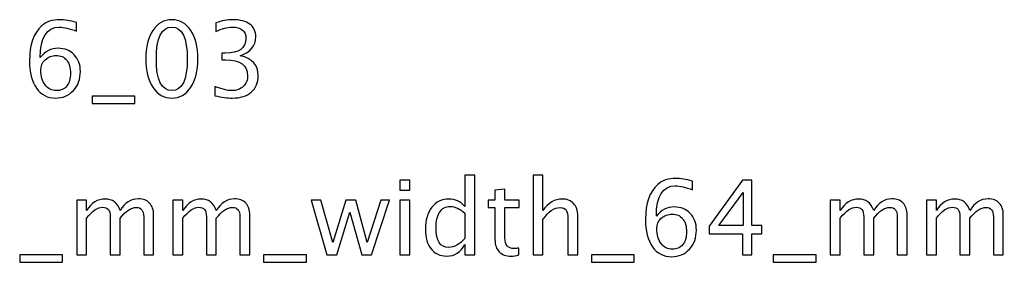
# Model space of a CAD drawing. Header units: centimetres. Extents: x -67 to 67, y -62 to 59.
# Drawn here: x 5.34 to 25.56, y -35.39 to -30.42 of the extents above; entities that cross this region are included whole.
import ezdxf

# ---------------------------------------------------------------- set-up
doc = ezdxf.new("R2010")
doc.units = ezdxf.units.CM
doc.header["$MEASUREMENT"] = 0
doc.layers.add('Layer 1', color=7, linetype='Continuous')

msp = doc.modelspace()

# ---------------------------------------------------------------- linework, layer by layer
at = {"layer": 'Layer 1'}
for points, knots in [([(5.76775, -31.19236), (5.86511, -31.06642), (5.98753, -31.00328), (6.13499, -31.00328), (6.13499, -31.00328), (6.26869, -31.00328), (6.37805, -31.04737), (6.46343, -31.13592), (6.46343, -31.13592), (6.54845, -31.22447), (6.59113, -31.33806), (6.59113, -31.4767), (6.59113, -31.4767), (6.59113, -31.63581), (6.54351, -31.76669), (6.4479, -31.86935), (6.4479, -31.86935), (6.3523, -31.972), (6.23095, -32.02351), (6.08313, -32.02351), (6.08313, -32.02351), (5.91521, -32.02351), (5.78327, -31.95542), (5.68837, -31.8196), (5.68837, -31.8196), (5.59312, -31.68343), (5.5455, -31.49505), (5.5455, -31.25481), (5.5455, -31.25481), (5.5455, -30.93096), (5.62875, -30.69354), (5.79491, -30.54184), (5.79491, -30.54184), (5.88522, -30.45859), (6.01011, -30.41696), (6.16921, -30.41696), (6.16921, -30.41696), (6.26164, -30.41696), (6.37629, -30.43601), (6.51282, -30.47411), (6.51282, -30.47411), (6.51282, -30.47411), (6.51282, -30.65191), (6.51282, -30.65191), (6.51282, -30.65191), (6.36853, -30.59687), (6.25, -30.56936), (6.15686, -30.56936), (6.15686, -30.56936), (5.89757, -30.56936), (5.76775, -30.77714), (5.76775, -31.19236)], [0, 0, 0, 0, 0.07142857, 0.07142857, 0.07142857, 0.07142857, 0.14285714, 0.14285714, 0.14285714, 0.14285714, 0.21428571, 0.21428571, 0.21428571, 0.21428571, 0.28571429, 0.28571429, 0.28571429, 0.28571429, 0.35714286, 0.35714286, 0.35714286, 0.35714286, 0.42857143, 0.42857143, 0.42857143, 0.42857143, 0.5, 0.5, 0.5, 0.5, 0.57142857, 0.57142857, 0.57142857, 0.57142857, 0.64285714, 0.64285714, 0.64285714, 0.64285714, 0.71428571, 0.71428571, 0.71428571, 0.71428571, 0.78571429, 0.78571429, 0.78571429, 0.78571429, 0.85714286, 0.85714286, 0.85714286, 0.85714286, 1, 1, 1, 1]), ([(8.46933, -32.02351), (8.30881, -32.02351), (8.17934, -31.94978), (8.08127, -31.80267), (8.08127, -31.80267), (7.98285, -31.65556), (7.93381, -31.46153), (7.93381, -31.22023), (7.93381, -31.22023), (7.93381, -30.97893), (7.98285, -30.78491), (8.08127, -30.6378), (8.08127, -30.6378), (8.17934, -30.49069), (8.30881, -30.41696), (8.46933, -30.41696), (8.46933, -30.41696), (8.63055, -30.41696), (8.76002, -30.49034), (8.85809, -30.63709), (8.85809, -30.63709), (8.95581, -30.78385), (9.00485, -30.97823), (9.00485, -31.22023), (9.00485, -31.22023), (9.00485, -31.46153), (8.95581, -31.65556), (8.85809, -31.80267), (8.85809, -31.80267), (8.76002, -31.94978), (8.63055, -32.02351), (8.46933, -32.02351)], [0, 0, 0, 0, 0.11111111, 0.11111111, 0.11111111, 0.11111111, 0.22222222, 0.22222222, 0.22222222, 0.22222222, 0.33333333, 0.33333333, 0.33333333, 0.33333333, 0.44444444, 0.44444444, 0.44444444, 0.44444444, 0.55555556, 0.55555556, 0.55555556, 0.55555556, 0.66666667, 0.66666667, 0.66666667, 0.66666667, 0.77777778, 0.77777778, 0.77777778, 0.77777778, 1, 1, 1, 1]), ([(9.3548, -31.97483), (9.3548, -31.97483), (9.3548, -31.78433), (9.3548, -31.78433), (9.3548, -31.78433), (9.50015, -31.84218), (9.61409, -31.87111), (9.6977, -31.87111), (9.6977, -31.87111), (9.79613, -31.87111), (9.8755, -31.84289), (9.93653, -31.78609), (9.93653, -31.78609), (9.99756, -31.72929), (10.0279, -31.65521), (10.0279, -31.56419), (10.0279, -31.56419), (10.0279, -31.34829), (9.87762, -31.24034), (9.57705, -31.24034), (9.57705, -31.24034), (9.57705, -31.24034), (9.49662, -31.24034), (9.49662, -31.24034), (9.49662, -31.24034), (9.49662, -31.24034), (9.49662, -31.10382), (9.49662, -31.10382), (9.49662, -31.10382), (9.49662, -31.10382), (9.56788, -31.10276), (9.56788, -31.10276), (9.56788, -31.10276), (9.85045, -31.10276), (9.99192, -31.00328), (9.99192, -30.80396), (9.99192, -30.80396), (9.99192, -30.64767), (9.89808, -30.56936), (9.71075, -30.56936), (9.71075, -30.56936), (9.61021, -30.56936), (9.49873, -30.59829), (9.37597, -30.65614), (9.37597, -30.65614), (9.37597, -30.65614), (9.37597, -30.47834), (9.37597, -30.47834), (9.37597, -30.47834), (9.49626, -30.43742), (9.61233, -30.41696), (9.72381, -30.41696), (9.72381, -30.41696), (9.8755, -30.41696), (9.99227, -30.4473), (10.07341, -30.50797), (10.07341, -30.50797), (10.15455, -30.5683), (10.19512, -30.65614), (10.19512, -30.77115), (10.19512, -30.77115), (10.19512, -30.95071), (10.08893, -31.07877), (9.87621, -31.15497), (9.87621, -31.15497), (10.1228, -31.21247), (10.24592, -31.34759), (10.24592, -31.56102), (10.24592, -31.56102), (10.24592, -31.70495), (10.19829, -31.81819), (10.1034, -31.90039), (10.1034, -31.90039), (10.0085, -31.98259), (9.87797, -32.02351), (9.71216, -32.02351), (9.71216, -32.02351), (9.61762, -32.02351), (9.49873, -32.00728), (9.3548, -31.97483)], [0, 0, 0, 0, 0.04761905, 0.04761905, 0.04761905, 0.04761905, 0.0952381, 0.0952381, 0.0952381, 0.0952381, 0.14285714, 0.14285714, 0.14285714, 0.14285714, 0.19047619, 0.19047619, 0.19047619, 0.19047619, 0.23809524, 0.23809524, 0.23809524, 0.23809524, 0.28571429, 0.28571429, 0.28571429, 0.28571429, 0.33333333, 0.33333333, 0.33333333, 0.33333333, 0.38095238, 0.38095238, 0.38095238, 0.38095238, 0.42857143, 0.42857143, 0.42857143, 0.42857143, 0.47619048, 0.47619048, 0.47619048, 0.47619048, 0.52380952, 0.52380952, 0.52380952, 0.52380952, 0.57142857, 0.57142857, 0.57142857, 0.57142857, 0.61904762, 0.61904762, 0.61904762, 0.61904762, 0.66666667, 0.66666667, 0.66666667, 0.66666667, 0.71428571, 0.71428571, 0.71428571, 0.71428571, 0.76190476, 0.76190476, 0.76190476, 0.76190476, 0.80952381, 0.80952381, 0.80952381, 0.80952381, 0.85714286, 0.85714286, 0.85714286, 0.85714286, 0.9047619, 0.9047619, 0.9047619, 0.9047619, 1, 1, 1, 1]), ([(8.46897, -31.87111), (8.68099, -31.87111), (8.78683, -31.65415), (8.78683, -31.22023), (8.78683, -31.22023), (8.78683, -30.78632), (8.68099, -30.56936), (8.46897, -30.56936), (8.46897, -30.56936), (8.25766, -30.56936), (8.15183, -30.78632), (8.15183, -31.22023), (8.15183, -31.22023), (8.15183, -31.65415), (8.25766, -31.87111), (8.46897, -31.87111)], [0, 0, 0, 0, 0.2, 0.2, 0.2, 0.2, 0.4, 0.4, 0.4, 0.4, 0.6, 0.6, 0.6, 0.6, 1, 1, 1, 1]), ([(6.38793, -31.51692), (6.38793, -31.40368), (6.36183, -31.31407), (6.30926, -31.2481), (6.30926, -31.2481), (6.2567, -31.18213), (6.18473, -31.14933), (6.09336, -31.14933), (6.09336, -31.14933), (6.00623, -31.14933), (5.93179, -31.17825), (5.8697, -31.23646), (5.8697, -31.23646), (5.80726, -31.29432), (5.77621, -31.36417), (5.77621, -31.44566), (5.77621, -31.44566), (5.77621, -31.57407), (5.80585, -31.67708), (5.86476, -31.75469), (5.86476, -31.75469), (5.92403, -31.8323), (6.00234, -31.87111), (6.09971, -31.87111), (6.09971, -31.87111), (6.18826, -31.87111), (6.25846, -31.83936), (6.31032, -31.77586), (6.31032, -31.77586), (6.36218, -31.71236), (6.38793, -31.62593), (6.38793, -31.51692)], [0, 0, 0, 0, 0.11111111, 0.11111111, 0.11111111, 0.11111111, 0.22222222, 0.22222222, 0.22222222, 0.22222222, 0.33333333, 0.33333333, 0.33333333, 0.33333333, 0.44444444, 0.44444444, 0.44444444, 0.44444444, 0.55555556, 0.55555556, 0.55555556, 0.55555556, 0.66666667, 0.66666667, 0.66666667, 0.66666667, 0.77777778, 0.77777778, 0.77777778, 0.77777778, 1, 1, 1, 1]), ([(6.83102, -32.13781), (6.83102, -32.13781), (6.83102, -31.98541), (6.83102, -31.98541), (6.83102, -31.98541), (6.83102, -31.98541), (7.71155, -31.98541), (7.71155, -31.98541), (7.71155, -31.98541), (7.71155, -31.98541), (7.71155, -32.13781), (7.71155, -32.13781), (7.71155, -32.13781), (7.71155, -32.13781), (6.83102, -32.13781), (6.83102, -32.13781)], [0, 0, 0, 0, 0.2, 0.2, 0.2, 0.2, 0.4, 0.4, 0.4, 0.4, 0.6, 0.6, 0.6, 0.6, 1, 1, 1, 1]), ([(13.15774, -33.91087), (13.15774, -33.91087), (13.15774, -33.70767), (13.15774, -33.70767), (13.15774, -33.70767), (13.15774, -33.70767), (13.36094, -33.70767), (13.36094, -33.70767), (13.36094, -33.70767), (13.36094, -33.70767), (13.36094, -33.91087), (13.36094, -33.91087), (13.36094, -33.91087), (13.36094, -33.91087), (13.15774, -33.91087), (13.15774, -33.91087)], [0, 0, 0, 0, 0.2, 0.2, 0.2, 0.2, 0.4, 0.4, 0.4, 0.4, 0.6, 0.6, 0.6, 0.6, 1, 1, 1, 1]), ([(14.49124, -35.23802), (14.49124, -35.23802), (14.49124, -35.02741), (14.49124, -35.02741), (14.49124, -35.02741), (14.40834, -35.18475), (14.28346, -35.26342), (14.11659, -35.26342), (14.11659, -35.26342), (13.98113, -35.26342), (13.87459, -35.21438), (13.79698, -35.11596), (13.79698, -35.11596), (13.71937, -35.01753), (13.68056, -34.88312), (13.68056, -34.71273), (13.68056, -34.71273), (13.68056, -34.52647), (13.72466, -34.37654), (13.8125, -34.26294), (13.8125, -34.26294), (13.90069, -34.1497), (14.01641, -34.0929), (14.15999, -34.0929), (14.15999, -34.0929), (14.29298, -34.0929), (14.40376, -34.1437), (14.49124, -34.24565), (14.49124, -34.24565), (14.49124, -34.24565), (14.49124, -33.60607), (14.49124, -33.60607), (14.49124, -33.60607), (14.49124, -33.60607), (14.69445, -33.60607), (14.69445, -33.60607), (14.69445, -33.60607), (14.69445, -33.60607), (14.69445, -35.23802), (14.69445, -35.23802), (14.69445, -35.23802), (14.69445, -35.23802), (14.49124, -35.23802), (14.49124, -35.23802)], [0, 0, 0, 0, 0.08333333, 0.08333333, 0.08333333, 0.08333333, 0.16666667, 0.16666667, 0.16666667, 0.16666667, 0.25, 0.25, 0.25, 0.25, 0.33333333, 0.33333333, 0.33333333, 0.33333333, 0.41666667, 0.41666667, 0.41666667, 0.41666667, 0.5, 0.5, 0.5, 0.5, 0.58333333, 0.58333333, 0.58333333, 0.58333333, 0.66666667, 0.66666667, 0.66666667, 0.66666667, 0.75, 0.75, 0.75, 0.75, 0.83333333, 0.83333333, 0.83333333, 0.83333333, 1, 1, 1, 1]), ([(15.89318, -35.23802), (15.89318, -35.23802), (15.89318, -33.60607), (15.89318, -33.60607), (15.89318, -33.60607), (15.89318, -33.60607), (16.09638, -33.60607), (16.09638, -33.60607), (16.09638, -33.60607), (16.09638, -33.60607), (16.09638, -34.3282), (16.09638, -34.3282), (16.09638, -34.3282), (16.20398, -34.17122), (16.33592, -34.0929), (16.49185, -34.0929), (16.49185, -34.0929), (16.58992, -34.0929), (16.66788, -34.12359), (16.72538, -34.18533), (16.72538, -34.18533), (16.78289, -34.24671), (16.81182, -34.32962), (16.81182, -34.43333), (16.81182, -34.43333), (16.81182, -34.43333), (16.81182, -35.23802), (16.81182, -35.23802), (16.81182, -35.23802), (16.81182, -35.23802), (16.60861, -35.23802), (16.60861, -35.23802), (16.60861, -35.23802), (16.60861, -35.23802), (16.60861, -34.49965), (16.60861, -34.49965), (16.60861, -34.49965), (16.60861, -34.4164), (16.59627, -34.35713), (16.57193, -34.32185), (16.57193, -34.32185), (16.54723, -34.28622), (16.50666, -34.26859), (16.44986, -34.26859), (16.44986, -34.26859), (16.32498, -34.26859), (16.20715, -34.35008), (16.09638, -34.51306), (16.09638, -34.51306), (16.09638, -34.51306), (16.09638, -35.23802), (16.09638, -35.23802), (16.09638, -35.23802), (16.09638, -35.23802), (15.89318, -35.23802), (15.89318, -35.23802)], [0, 0, 0, 0, 0.06666667, 0.06666667, 0.06666667, 0.06666667, 0.13333333, 0.13333333, 0.13333333, 0.13333333, 0.2, 0.2, 0.2, 0.2, 0.26666667, 0.26666667, 0.26666667, 0.26666667, 0.33333333, 0.33333333, 0.33333333, 0.33333333, 0.4, 0.4, 0.4, 0.4, 0.46666667, 0.46666667, 0.46666667, 0.46666667, 0.53333333, 0.53333333, 0.53333333, 0.53333333, 0.6, 0.6, 0.6, 0.6, 0.66666667, 0.66666667, 0.66666667, 0.66666667, 0.73333333, 0.73333333, 0.73333333, 0.73333333, 0.8, 0.8, 0.8, 0.8, 0.86666667, 0.86666667, 0.86666667, 0.86666667, 1, 1, 1, 1]), ([(18.42614, -34.44497), (18.5235, -34.31903), (18.64592, -34.25589), (18.79338, -34.25589), (18.79338, -34.25589), (18.92708, -34.25589), (19.03644, -34.29998), (19.12182, -34.38853), (19.12182, -34.38853), (19.20684, -34.47708), (19.24952, -34.59067), (19.24952, -34.72931), (19.24952, -34.72931), (19.24952, -34.88842), (19.2019, -35.0193), (19.10629, -35.12196), (19.10629, -35.12196), (19.01069, -35.22461), (18.88934, -35.27612), (18.74152, -35.27612), (18.74152, -35.27612), (18.5736, -35.27612), (18.44166, -35.20803), (18.34676, -35.07221), (18.34676, -35.07221), (18.25151, -34.93604), (18.20389, -34.74766), (18.20389, -34.50742), (18.20389, -34.50742), (18.20389, -34.18357), (18.28714, -33.94615), (18.4533, -33.79445), (18.4533, -33.79445), (18.54361, -33.7112), (18.6685, -33.66957), (18.8276, -33.66957), (18.8276, -33.66957), (18.92003, -33.66957), (19.03468, -33.68862), (19.17121, -33.72672), (19.17121, -33.72672), (19.17121, -33.72672), (19.17121, -33.90452), (19.17121, -33.90452), (19.17121, -33.90452), (19.02692, -33.84948), (18.90839, -33.82197), (18.81525, -33.82197), (18.81525, -33.82197), (18.55596, -33.82197), (18.42614, -34.02975), (18.42614, -34.44497)], [0, 0, 0, 0, 0.07142857, 0.07142857, 0.07142857, 0.07142857, 0.14285714, 0.14285714, 0.14285714, 0.14285714, 0.21428571, 0.21428571, 0.21428571, 0.21428571, 0.28571429, 0.28571429, 0.28571429, 0.28571429, 0.35714286, 0.35714286, 0.35714286, 0.35714286, 0.42857143, 0.42857143, 0.42857143, 0.42857143, 0.5, 0.5, 0.5, 0.5, 0.57142857, 0.57142857, 0.57142857, 0.57142857, 0.64285714, 0.64285714, 0.64285714, 0.64285714, 0.71428571, 0.71428571, 0.71428571, 0.71428571, 0.78571429, 0.78571429, 0.78571429, 0.78571429, 0.85714286, 0.85714286, 0.85714286, 0.85714286, 1, 1, 1, 1]), ([(20.19849, -35.23802), (20.19849, -35.23802), (20.19849, -34.8041), (20.19849, -34.8041), (20.19849, -34.8041), (20.19849, -34.8041), (19.50846, -34.8041), (19.50846, -34.8041), (19.50846, -34.8041), (19.50846, -34.8041), (19.50846, -34.64959), (19.50846, -34.64959), (19.50846, -34.64959), (19.50846, -34.64959), (20.19849, -33.70767), (20.19849, -33.70767), (20.19849, -33.70767), (20.19849, -33.70767), (20.38899, -33.70767), (20.38899, -33.70767), (20.38899, -33.70767), (20.38899, -33.70767), (20.38899, -34.63689), (20.38899, -34.63689), (20.38899, -34.63689), (20.38899, -34.63689), (20.59431, -34.63689), (20.59431, -34.63689), (20.59431, -34.63689), (20.59431, -34.63689), (20.59431, -34.8041), (20.59431, -34.8041), (20.59431, -34.8041), (20.59431, -34.8041), (20.38899, -34.8041), (20.38899, -34.8041), (20.38899, -34.8041), (20.38899, -34.8041), (20.38899, -35.23802), (20.38899, -35.23802), (20.38899, -35.23802), (20.38899, -35.23802), (20.19849, -35.23802), (20.19849, -35.23802)], [0, 0, 0, 0, 0.08333333, 0.08333333, 0.08333333, 0.08333333, 0.16666667, 0.16666667, 0.16666667, 0.16666667, 0.25, 0.25, 0.25, 0.25, 0.33333333, 0.33333333, 0.33333333, 0.33333333, 0.41666667, 0.41666667, 0.41666667, 0.41666667, 0.5, 0.5, 0.5, 0.5, 0.58333333, 0.58333333, 0.58333333, 0.58333333, 0.66666667, 0.66666667, 0.66666667, 0.66666667, 0.75, 0.75, 0.75, 0.75, 0.83333333, 0.83333333, 0.83333333, 0.83333333, 1, 1, 1, 1]), ([(15.6032, -35.23767), (15.54041, -35.25495), (15.48573, -35.26342), (15.43951, -35.26342), (15.43951, -35.26342), (15.3358, -35.26342), (15.25501, -35.23379), (15.19715, -35.17452), (15.19715, -35.17452), (15.13894, -35.11525), (15.11002, -35.03306), (15.11002, -34.92758), (15.11002, -34.92758), (15.11002, -34.92758), (15.11002, -34.26859), (15.11002, -34.26859), (15.11002, -34.26859), (15.11002, -34.26859), (14.96961, -34.26859), (14.96961, -34.26859), (14.96961, -34.26859), (14.96961, -34.26859), (14.96961, -34.11618), (14.96961, -34.11618), (14.96961, -34.11618), (14.96961, -34.11618), (15.11002, -34.11618), (15.11002, -34.11618), (15.11002, -34.11618), (15.11002, -34.11618), (15.11002, -33.91334), (15.11002, -33.91334), (15.11002, -33.91334), (15.11002, -33.91334), (15.31322, -33.89393), (15.31322, -33.89393), (15.31322, -33.89393), (15.31322, -33.89393), (15.31322, -34.11618), (15.31322, -34.11618), (15.31322, -34.11618), (15.31322, -34.11618), (15.60743, -34.11618), (15.60743, -34.11618), (15.60743, -34.11618), (15.60743, -34.11618), (15.60743, -34.26859), (15.60743, -34.26859), (15.60743, -34.26859), (15.60743, -34.26859), (15.31322, -34.26859), (15.31322, -34.26859), (15.31322, -34.26859), (15.31322, -34.26859), (15.31322, -34.89089), (15.31322, -34.89089), (15.31322, -34.89089), (15.31322, -35.03764), (15.37707, -35.11102), (15.50442, -35.11102), (15.50442, -35.11102), (15.53159, -35.11102), (15.5644, -35.10643), (15.6032, -35.09761), (15.6032, -35.09761), (15.6032, -35.09761), (15.6032, -35.23767), (15.6032, -35.23767)], [0, 0, 0, 0, 0.05555556, 0.05555556, 0.05555556, 0.05555556, 0.11111111, 0.11111111, 0.11111111, 0.11111111, 0.16666667, 0.16666667, 0.16666667, 0.16666667, 0.22222222, 0.22222222, 0.22222222, 0.22222222, 0.27777778, 0.27777778, 0.27777778, 0.27777778, 0.33333333, 0.33333333, 0.33333333, 0.33333333, 0.38888889, 0.38888889, 0.38888889, 0.38888889, 0.44444444, 0.44444444, 0.44444444, 0.44444444, 0.5, 0.5, 0.5, 0.5, 0.55555556, 0.55555556, 0.55555556, 0.55555556, 0.61111111, 0.61111111, 0.61111111, 0.61111111, 0.66666667, 0.66666667, 0.66666667, 0.66666667, 0.72222222, 0.72222222, 0.72222222, 0.72222222, 0.77777778, 0.77777778, 0.77777778, 0.77777778, 0.83333333, 0.83333333, 0.83333333, 0.83333333, 0.88888889, 0.88888889, 0.88888889, 0.88888889, 1, 1, 1, 1]), ([(6.51599, -35.23802), (6.51599, -35.23802), (6.51599, -34.11618), (6.51599, -34.11618), (6.51599, -34.11618), (6.51599, -34.11618), (6.71919, -34.11618), (6.71919, -34.11618), (6.71919, -34.11618), (6.71919, -34.11618), (6.71919, -34.3282), (6.71919, -34.3282), (6.71919, -34.3282), (6.81832, -34.17122), (6.94532, -34.0929), (7.1009, -34.0929), (7.1009, -34.0929), (7.25083, -34.0929), (7.35278, -34.17122), (7.40711, -34.3282), (7.40711, -34.3282), (7.50342, -34.16981), (7.62901, -34.09078), (7.78317, -34.09078), (7.78317, -34.09078), (7.8816, -34.09078), (7.95815, -34.11971), (8.01283, -34.17792), (8.01283, -34.17792), (8.06751, -34.23613), (8.09503, -34.31762), (8.09503, -34.4224), (8.09503, -34.4224), (8.09503, -34.4224), (8.09503, -35.23802), (8.09503, -35.23802), (8.09503, -35.23802), (8.09503, -35.23802), (7.89183, -35.23802), (7.89183, -35.23802), (7.89183, -35.23802), (7.89183, -35.23802), (7.89183, -34.45591), (7.89183, -34.45591), (7.89183, -34.45591), (7.89183, -34.3282), (7.84103, -34.26435), (7.73943, -34.26435), (7.73943, -34.26435), (7.63394, -34.26435), (7.52317, -34.33879), (7.40711, -34.48801), (7.40711, -34.48801), (7.40711, -34.48801), (7.40711, -35.23802), (7.40711, -35.23802), (7.40711, -35.23802), (7.40711, -35.23802), (7.20391, -35.23802), (7.20391, -35.23802), (7.20391, -35.23802), (7.20391, -35.23802), (7.20391, -34.4552), (7.20391, -34.4552), (7.20391, -34.4552), (7.20391, -34.32644), (7.1524, -34.26224), (7.04904, -34.26224), (7.04904, -34.26224), (6.94638, -34.26224), (6.83631, -34.33702), (6.71919, -34.48695), (6.71919, -34.48695), (6.71919, -34.48695), (6.71919, -35.23802), (6.71919, -35.23802), (6.71919, -35.23802), (6.71919, -35.23802), (6.51599, -35.23802), (6.51599, -35.23802)], [0, 0, 0, 0, 0.04761905, 0.04761905, 0.04761905, 0.04761905, 0.0952381, 0.0952381, 0.0952381, 0.0952381, 0.14285714, 0.14285714, 0.14285714, 0.14285714, 0.19047619, 0.19047619, 0.19047619, 0.19047619, 0.23809524, 0.23809524, 0.23809524, 0.23809524, 0.28571429, 0.28571429, 0.28571429, 0.28571429, 0.33333333, 0.33333333, 0.33333333, 0.33333333, 0.38095238, 0.38095238, 0.38095238, 0.38095238, 0.42857143, 0.42857143, 0.42857143, 0.42857143, 0.47619048, 0.47619048, 0.47619048, 0.47619048, 0.52380952, 0.52380952, 0.52380952, 0.52380952, 0.57142857, 0.57142857, 0.57142857, 0.57142857, 0.61904762, 0.61904762, 0.61904762, 0.61904762, 0.66666667, 0.66666667, 0.66666667, 0.66666667, 0.71428571, 0.71428571, 0.71428571, 0.71428571, 0.76190476, 0.76190476, 0.76190476, 0.76190476, 0.80952381, 0.80952381, 0.80952381, 0.80952381, 0.85714286, 0.85714286, 0.85714286, 0.85714286, 0.9047619, 0.9047619, 0.9047619, 0.9047619, 1, 1, 1, 1]), ([(8.49225, -35.23802), (8.49225, -35.23802), (8.49225, -34.11618), (8.49225, -34.11618), (8.49225, -34.11618), (8.49225, -34.11618), (8.69545, -34.11618), (8.69545, -34.11618), (8.69545, -34.11618), (8.69545, -34.11618), (8.69545, -34.3282), (8.69545, -34.3282), (8.69545, -34.3282), (8.79458, -34.17122), (8.92158, -34.0929), (9.07716, -34.0929), (9.07716, -34.0929), (9.22709, -34.0929), (9.32904, -34.17122), (9.38337, -34.3282), (9.38337, -34.3282), (9.47968, -34.16981), (9.60527, -34.09078), (9.75943, -34.09078), (9.75943, -34.09078), (9.85786, -34.09078), (9.93441, -34.11971), (9.98909, -34.17792), (9.98909, -34.17792), (10.04377, -34.23613), (10.07129, -34.31762), (10.07129, -34.4224), (10.07129, -34.4224), (10.07129, -34.4224), (10.07129, -35.23802), (10.07129, -35.23802), (10.07129, -35.23802), (10.07129, -35.23802), (9.86809, -35.23802), (9.86809, -35.23802), (9.86809, -35.23802), (9.86809, -35.23802), (9.86809, -34.45591), (9.86809, -34.45591), (9.86809, -34.45591), (9.86809, -34.3282), (9.81729, -34.26435), (9.71569, -34.26435), (9.71569, -34.26435), (9.6102, -34.26435), (9.49943, -34.33879), (9.38337, -34.48801), (9.38337, -34.48801), (9.38337, -34.48801), (9.38337, -35.23802), (9.38337, -35.23802), (9.38337, -35.23802), (9.38337, -35.23802), (9.18017, -35.23802), (9.18017, -35.23802), (9.18017, -35.23802), (9.18017, -35.23802), (9.18017, -34.4552), (9.18017, -34.4552), (9.18017, -34.4552), (9.18017, -34.32644), (9.12866, -34.26224), (9.0253, -34.26224), (9.0253, -34.26224), (8.92264, -34.26224), (8.81257, -34.33702), (8.69545, -34.48695), (8.69545, -34.48695), (8.69545, -34.48695), (8.69545, -35.23802), (8.69545, -35.23802), (8.69545, -35.23802), (8.69545, -35.23802), (8.49225, -35.23802), (8.49225, -35.23802)], [0, 0, 0, 0, 0.04761905, 0.04761905, 0.04761905, 0.04761905, 0.0952381, 0.0952381, 0.0952381, 0.0952381, 0.14285714, 0.14285714, 0.14285714, 0.14285714, 0.19047619, 0.19047619, 0.19047619, 0.19047619, 0.23809524, 0.23809524, 0.23809524, 0.23809524, 0.28571429, 0.28571429, 0.28571429, 0.28571429, 0.33333333, 0.33333333, 0.33333333, 0.33333333, 0.38095238, 0.38095238, 0.38095238, 0.38095238, 0.42857143, 0.42857143, 0.42857143, 0.42857143, 0.47619048, 0.47619048, 0.47619048, 0.47619048, 0.52380952, 0.52380952, 0.52380952, 0.52380952, 0.57142857, 0.57142857, 0.57142857, 0.57142857, 0.61904762, 0.61904762, 0.61904762, 0.61904762, 0.66666667, 0.66666667, 0.66666667, 0.66666667, 0.71428571, 0.71428571, 0.71428571, 0.71428571, 0.76190476, 0.76190476, 0.76190476, 0.76190476, 0.80952381, 0.80952381, 0.80952381, 0.80952381, 0.85714286, 0.85714286, 0.85714286, 0.85714286, 0.9047619, 0.9047619, 0.9047619, 0.9047619, 1, 1, 1, 1]), ([(11.65808, -35.23802), (11.65808, -35.23802), (11.33635, -34.11618), (11.33635, -34.11618), (11.33635, -34.11618), (11.33635, -34.11618), (11.53461, -34.11618), (11.53461, -34.11618), (11.53461, -34.11618), (11.53461, -34.11618), (11.7812, -34.98719), (11.7812, -34.98719), (11.7812, -34.98719), (11.7812, -34.98719), (12.0472, -34.11618), (12.0472, -34.11618), (12.0472, -34.11618), (12.0472, -34.11618), (12.2504, -34.11618), (12.2504, -34.11618), (12.2504, -34.11618), (12.2504, -34.11618), (12.48429, -34.98578), (12.48429, -34.98578), (12.48429, -34.98578), (12.48429, -34.98578), (12.76722, -34.11618), (12.76722, -34.11618), (12.76722, -34.11618), (12.76722, -34.11618), (12.94079, -34.11618), (12.94079, -34.11618), (12.94079, -34.11618), (12.94079, -34.11618), (12.5746, -35.23802), (12.5746, -35.23802), (12.5746, -35.23802), (12.5746, -35.23802), (12.3714, -35.23802), (12.3714, -35.23802), (12.3714, -35.23802), (12.3714, -35.23802), (12.13081, -34.36313), (12.13081, -34.36313), (12.13081, -34.36313), (12.13081, -34.36313), (11.86128, -35.23802), (11.86128, -35.23802), (11.86128, -35.23802), (11.86128, -35.23802), (11.65808, -35.23802), (11.65808, -35.23802)], [0, 0, 0, 0, 0.07142857, 0.07142857, 0.07142857, 0.07142857, 0.14285714, 0.14285714, 0.14285714, 0.14285714, 0.21428571, 0.21428571, 0.21428571, 0.21428571, 0.28571429, 0.28571429, 0.28571429, 0.28571429, 0.35714286, 0.35714286, 0.35714286, 0.35714286, 0.42857143, 0.42857143, 0.42857143, 0.42857143, 0.5, 0.5, 0.5, 0.5, 0.57142857, 0.57142857, 0.57142857, 0.57142857, 0.64285714, 0.64285714, 0.64285714, 0.64285714, 0.71428571, 0.71428571, 0.71428571, 0.71428571, 0.78571429, 0.78571429, 0.78571429, 0.78571429, 0.85714286, 0.85714286, 0.85714286, 0.85714286, 1, 1, 1, 1]), ([(13.15774, -35.23802), (13.15774, -35.23802), (13.15774, -34.11618), (13.15774, -34.11618), (13.15774, -34.11618), (13.15774, -34.11618), (13.36094, -34.11618), (13.36094, -34.11618), (13.36094, -34.11618), (13.36094, -34.11618), (13.36094, -35.23802), (13.36094, -35.23802), (13.36094, -35.23802), (13.36094, -35.23802), (13.15774, -35.23802), (13.15774, -35.23802)], [0, 0, 0, 0, 0.2, 0.2, 0.2, 0.2, 0.4, 0.4, 0.4, 0.4, 0.6, 0.6, 0.6, 0.6, 1, 1, 1, 1]), ([(19.70919, -34.63689), (19.70919, -34.63689), (20.21119, -34.63689), (20.21119, -34.63689), (20.21119, -34.63689), (20.21119, -34.63689), (20.21119, -33.95885), (20.21119, -33.95885), (20.21119, -33.95885), (20.21119, -33.95885), (19.70919, -34.63689), (19.70919, -34.63689)], [0, 0, 0, 0, 0.25, 0.25, 0.25, 0.25, 0.5, 0.5, 0.5, 0.5, 1, 1, 1, 1]), ([(22.00049, -35.23802), (22.00049, -35.23802), (22.00049, -34.11618), (22.00049, -34.11618), (22.00049, -34.11618), (22.00049, -34.11618), (22.20369, -34.11618), (22.20369, -34.11618), (22.20369, -34.11618), (22.20369, -34.11618), (22.20369, -34.3282), (22.20369, -34.3282), (22.20369, -34.3282), (22.30282, -34.17122), (22.42982, -34.0929), (22.5854, -34.0929), (22.5854, -34.0929), (22.73533, -34.0929), (22.83728, -34.17122), (22.89161, -34.3282), (22.89161, -34.3282), (22.98792, -34.16981), (23.11351, -34.09078), (23.26767, -34.09078), (23.26767, -34.09078), (23.3661, -34.09078), (23.44265, -34.11971), (23.49733, -34.17792), (23.49733, -34.17792), (23.55201, -34.23613), (23.57953, -34.31762), (23.57953, -34.4224), (23.57953, -34.4224), (23.57953, -34.4224), (23.57953, -35.23802), (23.57953, -35.23802), (23.57953, -35.23802), (23.57953, -35.23802), (23.37633, -35.23802), (23.37633, -35.23802), (23.37633, -35.23802), (23.37633, -35.23802), (23.37633, -34.45591), (23.37633, -34.45591), (23.37633, -34.45591), (23.37633, -34.3282), (23.32553, -34.26435), (23.22393, -34.26435), (23.22393, -34.26435), (23.11844, -34.26435), (23.00767, -34.33879), (22.89161, -34.48801), (22.89161, -34.48801), (22.89161, -34.48801), (22.89161, -35.23802), (22.89161, -35.23802), (22.89161, -35.23802), (22.89161, -35.23802), (22.68841, -35.23802), (22.68841, -35.23802), (22.68841, -35.23802), (22.68841, -35.23802), (22.68841, -34.4552), (22.68841, -34.4552), (22.68841, -34.4552), (22.68841, -34.32644), (22.6369, -34.26224), (22.53354, -34.26224), (22.53354, -34.26224), (22.43088, -34.26224), (22.32081, -34.33702), (22.20369, -34.48695), (22.20369, -34.48695), (22.20369, -34.48695), (22.20369, -35.23802), (22.20369, -35.23802), (22.20369, -35.23802), (22.20369, -35.23802), (22.00049, -35.23802), (22.00049, -35.23802)], [0, 0, 0, 0, 0.04761905, 0.04761905, 0.04761905, 0.04761905, 0.0952381, 0.0952381, 0.0952381, 0.0952381, 0.14285714, 0.14285714, 0.14285714, 0.14285714, 0.19047619, 0.19047619, 0.19047619, 0.19047619, 0.23809524, 0.23809524, 0.23809524, 0.23809524, 0.28571429, 0.28571429, 0.28571429, 0.28571429, 0.33333333, 0.33333333, 0.33333333, 0.33333333, 0.38095238, 0.38095238, 0.38095238, 0.38095238, 0.42857143, 0.42857143, 0.42857143, 0.42857143, 0.47619048, 0.47619048, 0.47619048, 0.47619048, 0.52380952, 0.52380952, 0.52380952, 0.52380952, 0.57142857, 0.57142857, 0.57142857, 0.57142857, 0.61904762, 0.61904762, 0.61904762, 0.61904762, 0.66666667, 0.66666667, 0.66666667, 0.66666667, 0.71428571, 0.71428571, 0.71428571, 0.71428571, 0.76190476, 0.76190476, 0.76190476, 0.76190476, 0.80952381, 0.80952381, 0.80952381, 0.80952381, 0.85714286, 0.85714286, 0.85714286, 0.85714286, 0.9047619, 0.9047619, 0.9047619, 0.9047619, 1, 1, 1, 1]), ([(23.97675, -35.23802), (23.97675, -35.23802), (23.97675, -34.11618), (23.97675, -34.11618), (23.97675, -34.11618), (23.97675, -34.11618), (24.17995, -34.11618), (24.17995, -34.11618), (24.17995, -34.11618), (24.17995, -34.11618), (24.17995, -34.3282), (24.17995, -34.3282), (24.17995, -34.3282), (24.27908, -34.17122), (24.40608, -34.0929), (24.56166, -34.0929), (24.56166, -34.0929), (24.71159, -34.0929), (24.81354, -34.17122), (24.86787, -34.3282), (24.86787, -34.3282), (24.96418, -34.16981), (25.08977, -34.09078), (25.24393, -34.09078), (25.24393, -34.09078), (25.34236, -34.09078), (25.41891, -34.11971), (25.47359, -34.17792), (25.47359, -34.17792), (25.52827, -34.23613), (25.55579, -34.31762), (25.55579, -34.4224), (25.55579, -34.4224), (25.55579, -34.4224), (25.55579, -35.23802), (25.55579, -35.23802), (25.55579, -35.23802), (25.55579, -35.23802), (25.35259, -35.23802), (25.35259, -35.23802), (25.35259, -35.23802), (25.35259, -35.23802), (25.35259, -34.45591), (25.35259, -34.45591), (25.35259, -34.45591), (25.35259, -34.3282), (25.30179, -34.26435), (25.20019, -34.26435), (25.20019, -34.26435), (25.0947, -34.26435), (24.98393, -34.33879), (24.86787, -34.48801), (24.86787, -34.48801), (24.86787, -34.48801), (24.86787, -35.23802), (24.86787, -35.23802), (24.86787, -35.23802), (24.86787, -35.23802), (24.66467, -35.23802), (24.66467, -35.23802), (24.66467, -35.23802), (24.66467, -35.23802), (24.66467, -34.4552), (24.66467, -34.4552), (24.66467, -34.4552), (24.66467, -34.32644), (24.61316, -34.26224), (24.5098, -34.26224), (24.5098, -34.26224), (24.40714, -34.26224), (24.29707, -34.33702), (24.17995, -34.48695), (24.17995, -34.48695), (24.17995, -34.48695), (24.17995, -35.23802), (24.17995, -35.23802), (24.17995, -35.23802), (24.17995, -35.23802), (23.97675, -35.23802), (23.97675, -35.23802)], [0, 0, 0, 0, 0.04761905, 0.04761905, 0.04761905, 0.04761905, 0.0952381, 0.0952381, 0.0952381, 0.0952381, 0.14285714, 0.14285714, 0.14285714, 0.14285714, 0.19047619, 0.19047619, 0.19047619, 0.19047619, 0.23809524, 0.23809524, 0.23809524, 0.23809524, 0.28571429, 0.28571429, 0.28571429, 0.28571429, 0.33333333, 0.33333333, 0.33333333, 0.33333333, 0.38095238, 0.38095238, 0.38095238, 0.38095238, 0.42857143, 0.42857143, 0.42857143, 0.42857143, 0.47619048, 0.47619048, 0.47619048, 0.47619048, 0.52380952, 0.52380952, 0.52380952, 0.52380952, 0.57142857, 0.57142857, 0.57142857, 0.57142857, 0.61904762, 0.61904762, 0.61904762, 0.61904762, 0.66666667, 0.66666667, 0.66666667, 0.66666667, 0.71428571, 0.71428571, 0.71428571, 0.71428571, 0.76190476, 0.76190476, 0.76190476, 0.76190476, 0.80952381, 0.80952381, 0.80952381, 0.80952381, 0.85714286, 0.85714286, 0.85714286, 0.85714286, 0.9047619, 0.9047619, 0.9047619, 0.9047619, 1, 1, 1, 1]), ([(14.49124, -34.38465), (14.38576, -34.29187), (14.28593, -34.2453), (14.19138, -34.2453), (14.19138, -34.2453), (14.09825, -34.2453), (14.02628, -34.28411), (13.97513, -34.36207), (13.97513, -34.36207), (13.92398, -34.43968), (13.89858, -34.54975), (13.89858, -34.69227), (13.89858, -34.69227), (13.89858, -34.95439), (13.98536, -35.08562), (14.15928, -35.08562), (14.15928, -35.08562), (14.27217, -35.08562), (14.38294, -35.02388), (14.49124, -34.90076), (14.49124, -34.90076), (14.49124, -34.90076), (14.49124, -34.38465), (14.49124, -34.38465)], [0, 0, 0, 0, 0.14285714, 0.14285714, 0.14285714, 0.14285714, 0.28571429, 0.28571429, 0.28571429, 0.28571429, 0.42857143, 0.42857143, 0.42857143, 0.42857143, 0.57142857, 0.57142857, 0.57142857, 0.57142857, 0.71428571, 0.71428571, 0.71428571, 0.71428571, 1, 1, 1, 1]), ([(19.04632, -34.76953), (19.04632, -34.65629), (19.02022, -34.56668), (18.96765, -34.50071), (18.96765, -34.50071), (18.91509, -34.43474), (18.84312, -34.40194), (18.75175, -34.40194), (18.75175, -34.40194), (18.66462, -34.40194), (18.59018, -34.43086), (18.52809, -34.48907), (18.52809, -34.48907), (18.46565, -34.54693), (18.4346, -34.61678), (18.4346, -34.69827), (18.4346, -34.69827), (18.4346, -34.82668), (18.46424, -34.92969), (18.52315, -35.0073), (18.52315, -35.0073), (18.58242, -35.08491), (18.66073, -35.12372), (18.7581, -35.12372), (18.7581, -35.12372), (18.84665, -35.12372), (18.91685, -35.09197), (18.96871, -35.02847), (18.96871, -35.02847), (19.02057, -34.96497), (19.04632, -34.87854), (19.04632, -34.76953)], [0, 0, 0, 0, 0.11111111, 0.11111111, 0.11111111, 0.11111111, 0.22222222, 0.22222222, 0.22222222, 0.22222222, 0.33333333, 0.33333333, 0.33333333, 0.33333333, 0.44444444, 0.44444444, 0.44444444, 0.44444444, 0.55555556, 0.55555556, 0.55555556, 0.55555556, 0.66666667, 0.66666667, 0.66666667, 0.66666667, 0.77777778, 0.77777778, 0.77777778, 0.77777778, 1, 1, 1, 1]), ([(5.34335, -35.39042), (5.34335, -35.39042), (5.34335, -35.23802), (5.34335, -35.23802), (5.34335, -35.23802), (5.34335, -35.23802), (6.22388, -35.23802), (6.22388, -35.23802), (6.22388, -35.23802), (6.22388, -35.23802), (6.22388, -35.39042), (6.22388, -35.39042), (6.22388, -35.39042), (6.22388, -35.39042), (5.34335, -35.39042), (5.34335, -35.39042)], [0, 0, 0, 0, 0.2, 0.2, 0.2, 0.2, 0.4, 0.4, 0.4, 0.4, 0.6, 0.6, 0.6, 0.6, 1, 1, 1, 1]), ([(10.35421, -35.39042), (10.35421, -35.39042), (10.35421, -35.23802), (10.35421, -35.23802), (10.35421, -35.23802), (10.35421, -35.23802), (11.23474, -35.23802), (11.23474, -35.23802), (11.23474, -35.23802), (11.23474, -35.23802), (11.23474, -35.39042), (11.23474, -35.39042), (11.23474, -35.39042), (11.23474, -35.39042), (10.35421, -35.39042), (10.35421, -35.39042)], [0, 0, 0, 0, 0.2, 0.2, 0.2, 0.2, 0.4, 0.4, 0.4, 0.4, 0.6, 0.6, 0.6, 0.6, 1, 1, 1, 1]), ([(17.09263, -35.39042), (17.09263, -35.39042), (17.09263, -35.23802), (17.09263, -35.23802), (17.09263, -35.23802), (17.09263, -35.23802), (17.97316, -35.23802), (17.97316, -35.23802), (17.97316, -35.23802), (17.97316, -35.23802), (17.97316, -35.39042), (17.97316, -35.39042), (17.97316, -35.39042), (17.97316, -35.39042), (17.09263, -35.39042), (17.09263, -35.39042)], [0, 0, 0, 0, 0.2, 0.2, 0.2, 0.2, 0.4, 0.4, 0.4, 0.4, 0.6, 0.6, 0.6, 0.6, 1, 1, 1, 1]), ([(20.82785, -35.39042), (20.82785, -35.39042), (20.82785, -35.23802), (20.82785, -35.23802), (20.82785, -35.23802), (20.82785, -35.23802), (21.70838, -35.23802), (21.70838, -35.23802), (21.70838, -35.23802), (21.70838, -35.23802), (21.70838, -35.39042), (21.70838, -35.39042), (21.70838, -35.39042), (21.70838, -35.39042), (20.82785, -35.39042), (20.82785, -35.39042)], [0, 0, 0, 0, 0.2, 0.2, 0.2, 0.2, 0.4, 0.4, 0.4, 0.4, 0.6, 0.6, 0.6, 0.6, 1, 1, 1, 1])]:
    msp.add_open_spline(points, degree=3, knots=knots, dxfattribs=at)

doc.saveas('drawing.dxf')
